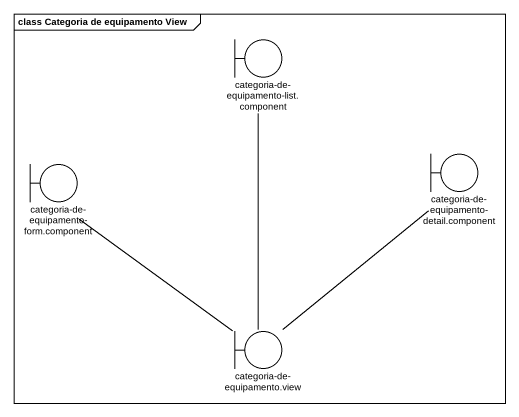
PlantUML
@startuml
mainframe class Categoria de equipamento View
boundary "categoria-de-equipamento-list.component" as categoria_de_equipamento
boundary "categoria-de-equipamento-form.component" as categoria_de_equipamento_2
boundary "categoria-de-equipamento-detail.component" as categoria_de_equipamento_3
boundary "categoria-de-equipamento.view" as categoria_de_equipamento_4
categoria_de_equipamento_4 -up- categoria_de_equipamento
categoria_de_equipamento_4 -up- categoria_de_equipamento_2
categoria_de_equipamento_4 -up- categoria_de_equipamento_3
@enduml
